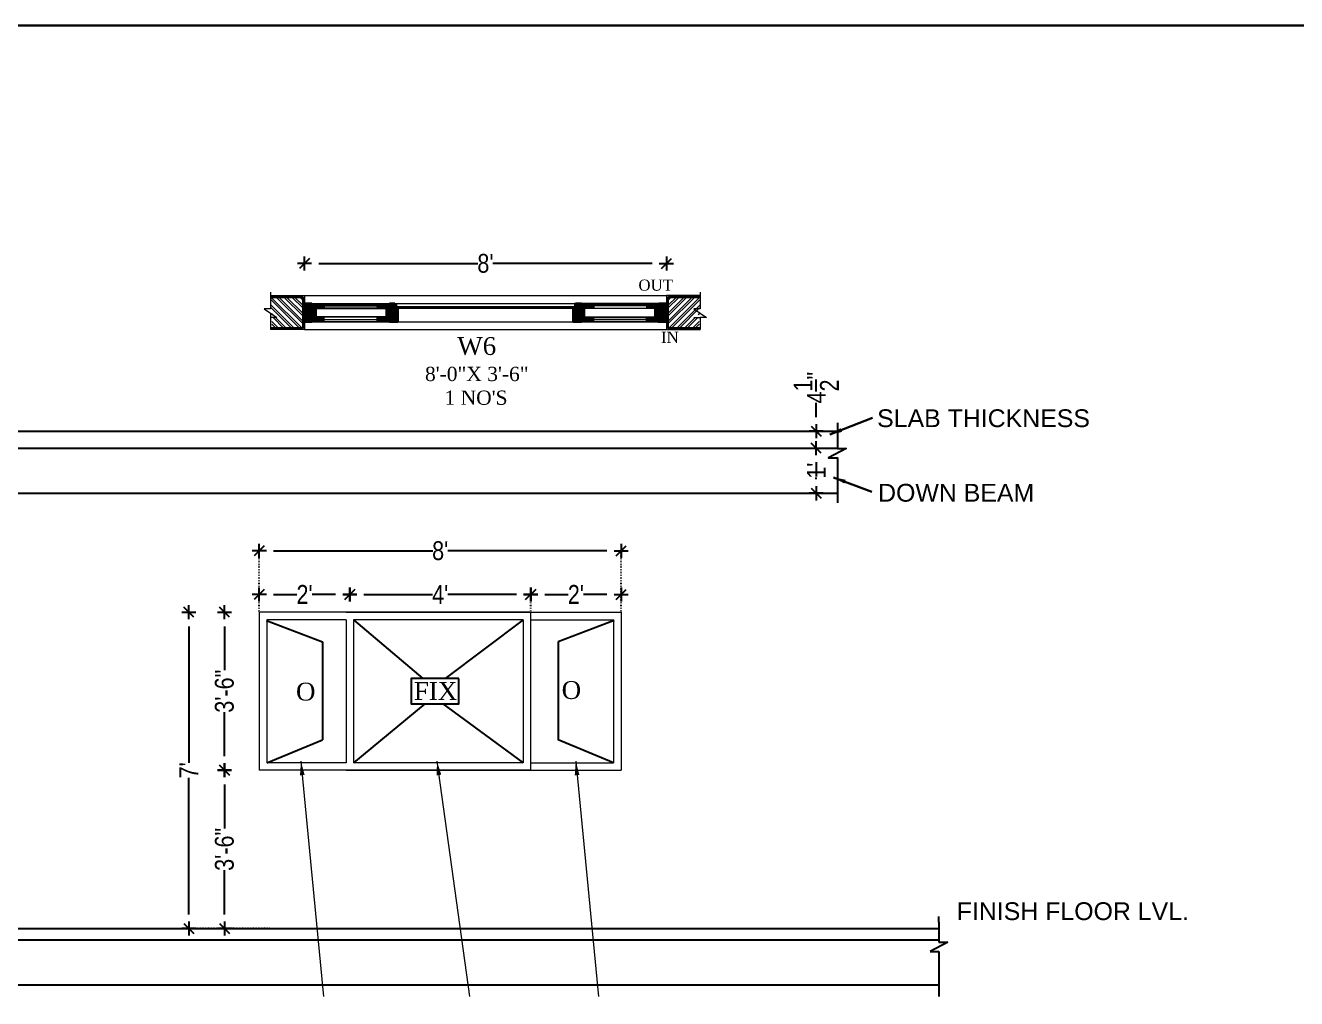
# Model space of a CAD drawing. Extents: x -454308 to 890911, y -14103 to 1343694.
# Drawn here: x 199358 to 199695.3, y 660776.1 to 661034.4 of the extents above; entities that cross this region are included whole.
import ezdxf
from ezdxf.lldxf.tags import DXFTag

# ---------------------------------------------------------------- set-up
doc = ezdxf.new("R2010")
doc.units = 0
doc.header["$MEASUREMENT"] = 0
doc.header["$PDMODE"] = 32
doc.linetypes.add('DOT2', pattern=[3.175, 0, -3.175])
for name, color, linetype, lineweight in [('A-Wall', 7, 'Continuous', 30), ('ar-DOOR-WOOD', 44, 'Continuous', 0), ('AR-TEXT', 163, 'Continuous', 9), ('dim.', 84, 'Continuous', 25), ('seal', 8, 'Continuous', 0), ('slab beam layout', 142, 'Continuous', 30), ('Text', 55, 'Continuous', 25), ('wall', 1, 'Continuous', 30), ('wall hatch', 253, 'Continuous', 13), ('windows', 255, 'Continuous', 0)]:
    doc.layers.add(name, color=color, linetype=linetype, lineweight=lineweight)
doc.styles.add('AA_03.50', font='ARIALN.TTF', dxfattribs={"height": 8})
doc.styles.add('AA_05.00', font='ARIALN.TTF', dxfattribs={"height": 5})
doc.styles.get("Standard").update_dxf_attribs({"font": 'stylu.ttf', "height": 7})
tags = doc.linetypes.add('DASHED2', pattern=[0.375, 0.25, -0.125]).pattern_tags.tags
tags[6:7] = [DXFTag(74, 4), DXFTag(75, 0), DXFTag(340, '0'), DXFTag(46, 1.0), DXFTag(50, 0.0), DXFTag(44, 0.0), DXFTag(45, 0.0)]
tags[4:5] = [DXFTag(74, 4), DXFTag(75, 0), DXFTag(340, '0'), DXFTag(46, 1.0), DXFTag(50, 0.0), DXFTag(44, 0.0), DXFTag(45, 0.0)]
doc.dimstyles.new('AA_03.50', dxfattribs={"dimtxt": 9, "dimasz": 3.25, "dimexe": 1.75, "dimexo": 3.375, "dimgap": 0.09, "dimtad": 0, "dimdec": 0, "dimzin": 3, "dimdsep": 46, "dimlunit": 4, "dimtxsty": 'AA_03.50', "dimblk": 'DOTSMALL', "dimcen": 0.09, "dimclre": 7, "dimadec": 0, "dimazin": 0, "dimtfac": 1, "dimtdec": 0, "dimtofl": 0, "dimtmove": 0, "dimatfit": 3, "dimfxl": 1, "dimtolj": 1, "dimtzin": 0, "dimlwd": -1, "dimarcsym": 0})
doc.dimstyles.new('AA_05.00', dxfattribs={"dimtxt": 5, "dimasz": 3.75, "dimexe": 0.18, "dimexo": 0.0625, "dimgap": 0.09, "dimtad": 0, "dimdec": 1, "dimzin": 0, "dimdsep": 46, "dimlunit": 4, "dimtxsty": 'AA_05.00', "dimblk": 'DIM ARROW', "dimcen": 0.09, "dimclrd": 9, "dimclre": 256, "dimadec": 0, "dimazin": 0, "dimtfac": 1, "dimtdec": 1, "dimtofl": 0, "dimtmove": 0, "dimatfit": 3, "dimfxl": 1, "dimtolj": 1, "dimtzin": 0, "dimlwd": -1, "dimarcsym": 0})
pattern_1 = [(135, (422846.4507, 665142.6206), (0.3479856207, 0.3479856207), []), (135, (422846.10273, 665142.6206), (0.3479856207, 0.3479856207), [0.6151574803, -0.1230314961, 0, -0.1230314961])]
pattern_2 = [(135, (422849.03935, 665142.6206), (0.3479856207, 0.3479856207), []), (135, (422848.69136, 665142.6206), (0.3479856207, 0.3479856207), [0.6151574803, -0.1230314961, 0, -0.1230314961])]
pattern_3 = [(45, (-23960.3953, 665142.6206), (-0.3479856207, 0.3479856207), []), (45, (-23960.0473, 665142.6206), (-0.3479856207, 0.3479856207), [0.6151574803, -0.1230314961, 0, -0.1230314961])]
pattern_4 = [(315, (-23960.3953, 656773.8043), (-0.3479856207, -0.3479856207), []), (315, (-23960.0473, 656773.8043), (-0.3479856207, -0.3479856207), [0.6151574803, -0.1230314961, 0, -0.1230314961])]
pattern_5 = [(225, (422849.03935, 656773.8043), (0.3479856207, -0.3479856207), []), (225, (422848.69136, 656773.8043), (0.3479856207, -0.3479856207), [0.6151574803, -0.1230314961, 0, -0.1230314961])]

# ---------------------------------------------------------------- blocks, each defined once
blk = doc.blocks.new('DIM ARROW')
at = {"color": 3, "ltscale": 0.1}
for p, q in [((-0.5, 0), (0.5, 0)), ((-0.354, -0.354), (0.354, 0.354)), ((0, 0.5), (0, -0.5))]:
    blk.add_line(p, q, dxfattribs=at)
blk = doc.blocks.new('*D292')
at = {"layer": 'DEFPOINTS', "color": 0, "lineweight": 30, "ltscale": 0.1, "transparency": 16777216}
for p in [(199410.81, 660836.75), (199410.81, 660836.75), (199422.81, 660794.75)]:
    blk.add_point(p, dxfattribs=at)
at = {"layer": 'dim.', "linetype": 'DOT2', "lineweight": -2, "ltscale": 0.1, "transparency": 16777216}
for p, q in [((199410.75, 660836.75), (199410.63, 660836.75)), ((199422.75, 660794.75), (199410.63, 660794.75))]:
    blk.add_line(p, q, dxfattribs=at)
at = {"layer": 'dim.', "color": 9, "ltscale": 0.1, "transparency": 16777216}
for p, q in [((199410.81, 660833), (199410.81, 660821.3)), ((199410.81, 660798.5), (199410.81, 660810.21))]:
    blk.add_line(p, q, dxfattribs=at)
at = {"layer": 'dim.', "color": 9, "ltscale": 0.1, "transparency": 16777216, "xscale": 3.75, "yscale": 3.75, "zscale": 3.75}
for p, rotation in [((199410.81, 660836.75), 90), ((199410.81, 660794.75), 270)]:
    blk.add_blockref('DIM ARROW', p, dxfattribs=dict(at, rotation=rotation))
at = {"layer": 'dim.', "color": 0, "ltscale": 0.1, "transparency": 16777216, "insert": (199410.81, 660815.75), "char_height": 5, "attachment_point": 5, "rotation": 90, "style": 'AA_05.00'}
blk.add_mtext('\\A1;3\'-6"', dxfattribs=at)
blk = doc.blocks.new('*D293')
at = {"layer": 'DEFPOINTS', "color": 0, "lineweight": 30, "ltscale": 0.1, "transparency": 16777216}
for p in [(199410.81, 660878.69), (199410.81, 660878.69), (199410.81, 660836.75)]:
    blk.add_point(p, dxfattribs=at)
at = {"layer": 'dim.', "linetype": 'DOT2', "lineweight": -2, "ltscale": 0.1, "transparency": 16777216}
for p, q in [((199410.75, 660878.69), (199410.63, 660878.69)), ((199410.75, 660836.75), (199410.63, 660836.75))]:
    blk.add_line(p, q, dxfattribs=at)
at = {"layer": 'dim.', "color": 9, "ltscale": 0.1, "transparency": 16777216}
for p, q in [((199410.81, 660874.94), (199410.81, 660863.27)), ((199410.81, 660840.5), (199410.81, 660852.18))]:
    blk.add_line(p, q, dxfattribs=at)
at = {"layer": 'dim.', "color": 9, "ltscale": 0.1, "transparency": 16777216, "xscale": 3.75, "yscale": 3.75, "zscale": 3.75}
for p, rotation in [((199410.81, 660878.69), 90), ((199410.81, 660836.75), 270)]:
    blk.add_blockref('DIM ARROW', p, dxfattribs=dict(at, rotation=rotation))
at = {"layer": 'dim.', "color": 0, "ltscale": 0.1, "transparency": 16777216, "insert": (199410.81, 660857.72), "char_height": 5, "attachment_point": 5, "rotation": 90, "style": 'AA_05.00'}
blk.add_mtext('\\A1;3\'-6"', dxfattribs=at)
blk = doc.blocks.new('*D294')
at = {"layer": 'DEFPOINTS', "color": 0, "lineweight": 30, "ltscale": 0.1, "transparency": 16777216}
for p in [(199420.07, 660883.41), (199444.07, 660883.41), (199444.07, 660883.41)]:
    blk.add_point(p, dxfattribs=at)
at = {"layer": 'dim.', "linetype": 'DOT2', "lineweight": -2, "ltscale": 0.1, "transparency": 16777216}
for p, q in [((199420.07, 660883.35), (199420.07, 660883.23)), ((199444.07, 660883.47), (199444.07, 660883.59))]:
    blk.add_line(p, q, dxfattribs=at)
at = {"layer": 'dim.', "color": 9, "ltscale": 0.1, "transparency": 16777216}
for p, q in [((199423.82, 660883.41), (199430.06, 660883.41)), ((199440.32, 660883.41), (199434.08, 660883.41))]:
    blk.add_line(p, q, dxfattribs=at)
at = {"layer": 'dim.', "color": 9, "ltscale": 0.1, "transparency": 16777216, "xscale": 3.75, "yscale": 3.75, "zscale": 3.75, "rotation": 180}
blk.add_blockref('DIM ARROW', (199420.07, 660883.41), dxfattribs=at)
at = {"layer": 'dim.', "color": 9, "ltscale": 0.1, "transparency": 16777216, "xscale": 3.75, "yscale": 3.75, "zscale": 3.75}
blk.add_blockref('DIM ARROW', (199444.07, 660883.41), dxfattribs=at)
at = {"layer": 'dim.', "color": 0, "ltscale": 0.1, "transparency": 16777216, "insert": (199432.07, 660883.41), "char_height": 5, "attachment_point": 5, "style": 'AA_05.00'}
blk.add_mtext("\\A1;2'", dxfattribs=at)
blk = doc.blocks.new('*D295')
at = {"layer": 'DEFPOINTS', "color": 0, "lineweight": 30, "ltscale": 0.1, "transparency": 16777216}
for p in [(199444.07, 660883.41), (199492.07, 660883.41), (199492.07, 660883.14)]:
    blk.add_point(p, dxfattribs=at)
at = {"layer": 'dim.', "linetype": 'DOT2', "lineweight": -2, "ltscale": 0.1, "transparency": 16777216}
for p, q in [((199444.07, 660883.47), (199444.07, 660883.59)), ((199492.07, 660883.2), (199492.07, 660883.59))]:
    blk.add_line(p, q, dxfattribs=at)
at = {"layer": 'dim.', "color": 9, "ltscale": 0.1, "transparency": 16777216}
for p, q in [((199447.82, 660883.41), (199466.01, 660883.41)), ((199488.32, 660883.41), (199470.13, 660883.41))]:
    blk.add_line(p, q, dxfattribs=at)
at = {"layer": 'dim.', "color": 9, "ltscale": 0.1, "transparency": 16777216, "xscale": 3.75, "yscale": 3.75, "zscale": 3.75, "rotation": 180}
blk.add_blockref('DIM ARROW', (199444.07, 660883.41), dxfattribs=at)
at = {"layer": 'dim.', "color": 9, "ltscale": 0.1, "transparency": 16777216, "xscale": 3.75, "yscale": 3.75, "zscale": 3.75}
blk.add_blockref('DIM ARROW', (199492.07, 660883.41), dxfattribs=at)
at = {"layer": 'dim.', "color": 0, "ltscale": 0.1, "transparency": 16777216, "insert": (199468.07, 660883.41), "char_height": 5, "attachment_point": 5, "style": 'AA_05.00'}
blk.add_mtext("\\A1;4'", dxfattribs=at)
blk = doc.blocks.new('*D296')
at = {"layer": 'DEFPOINTS', "color": 0, "lineweight": 30, "ltscale": 0.1, "transparency": 16777216}
for p in [(199401.37, 660878.69), (199401.37, 660794.75), (199413.37, 660794.75)]:
    blk.add_point(p, dxfattribs=at)
at = {"layer": 'dim.', "linetype": 'DOT2', "lineweight": -2, "ltscale": 0.1, "transparency": 16777216}
for p, q in [((199401.31, 660878.69), (199401.19, 660878.69)), ((199413.31, 660794.75), (199401.19, 660794.75))]:
    blk.add_line(p, q, dxfattribs=at)
at = {"layer": 'dim.', "color": 9, "ltscale": 0.1, "transparency": 16777216}
for p, q in [((199401.37, 660874.94), (199401.37, 660838.68)), ((199401.37, 660798.5), (199401.37, 660834.76))]:
    blk.add_line(p, q, dxfattribs=at)
at = {"layer": 'dim.', "color": 9, "ltscale": 0.1, "transparency": 16777216, "xscale": 3.75, "yscale": 3.75, "zscale": 3.75}
for p, rotation in [((199401.37, 660878.69), 90), ((199401.37, 660794.75), 270)]:
    blk.add_blockref('DIM ARROW', p, dxfattribs=dict(at, rotation=rotation))
at = {"layer": 'dim.', "color": 0, "ltscale": 0.1, "transparency": 16777216, "insert": (199401.37, 660836.72), "char_height": 5, "attachment_point": 5, "rotation": 90, "style": 'AA_05.00'}
blk.add_mtext("\\A1;7'", dxfattribs=at)
blk = doc.blocks.new('*D297')
at = {"layer": 'DEFPOINTS', "color": 0, "lineweight": 30, "ltscale": 0.1, "transparency": 16777216}
for p in [(199432.07, 660971.26), (199528.07, 660971.26), (199528.07, 660971.26)]:
    blk.add_point(p, dxfattribs=at)
at = {"layer": 'dim.', "linetype": 'DOT2', "lineweight": -2, "ltscale": 0.1, "transparency": 16777216}
for p, q in [((199432.07, 660971.32), (199432.07, 660971.44)), ((199528.07, 660971.32), (199528.07, 660971.44))]:
    blk.add_line(p, q, dxfattribs=at)
at = {"layer": 'dim.', "color": 9, "ltscale": 0.1, "transparency": 16777216}
for p, q in [((199435.82, 660971.26), (199478.09, 660971.26)), ((199524.32, 660971.26), (199482.05, 660971.26))]:
    blk.add_line(p, q, dxfattribs=at)
at = {"layer": 'dim.', "color": 9, "ltscale": 0.1, "transparency": 16777216, "xscale": 3.75, "yscale": 3.75, "zscale": 3.75, "rotation": 180}
blk.add_blockref('DIM ARROW', (199432.07, 660971.26), dxfattribs=at)
at = {"layer": 'dim.', "color": 9, "ltscale": 0.1, "transparency": 16777216, "xscale": 3.75, "yscale": 3.75, "zscale": 3.75}
blk.add_blockref('DIM ARROW', (199528.07, 660971.26), dxfattribs=at)
at = {"layer": 'dim.', "color": 0, "ltscale": 0.1, "transparency": 16777216, "insert": (199480.07, 660971.26), "char_height": 5, "attachment_point": 5, "style": 'AA_05.00'}
blk.add_mtext("\\A1;8'", dxfattribs=at)
blk = doc.blocks.new('*D298')
at = {"layer": 'DEFPOINTS', "color": 0, "lineweight": 30, "ltscale": 0.1, "transparency": 16777216}
for p in [(199516.07, 660895), (199420.07, 660878.69), (199516.07, 660878.69)]:
    blk.add_point(p, dxfattribs=at)
at = {"layer": 'dim.', "linetype": 'DOT2', "lineweight": -2, "ltscale": 0.1, "transparency": 16777216}
for p, q in [((199420.07, 660878.75), (199420.07, 660895.18)), ((199516.07, 660878.75), (199516.07, 660895.18))]:
    blk.add_line(p, q, dxfattribs=at)
at = {"layer": 'dim.', "color": 9, "ltscale": 0.1, "transparency": 16777216}
for p, q in [((199423.82, 660895), (199466.09, 660895)), ((199512.32, 660895), (199470.05, 660895))]:
    blk.add_line(p, q, dxfattribs=at)
at = {"layer": 'dim.', "color": 9, "ltscale": 0.1, "transparency": 16777216, "xscale": 3.75, "yscale": 3.75, "zscale": 3.75, "rotation": 180}
blk.add_blockref('DIM ARROW', (199420.07, 660895), dxfattribs=at)
at = {"layer": 'dim.', "color": 9, "ltscale": 0.1, "transparency": 16777216, "xscale": 3.75, "yscale": 3.75, "zscale": 3.75}
blk.add_blockref('DIM ARROW', (199516.07, 660895), dxfattribs=at)
at = {"layer": 'dim.', "color": 0, "ltscale": 0.1, "transparency": 16777216, "insert": (199468.07, 660895), "char_height": 5, "attachment_point": 5, "style": 'AA_05.00'}
blk.add_mtext("\\A1;8'", dxfattribs=at)
blk = doc.blocks.new('*D299')
at = {"layer": 'DEFPOINTS', "color": 0, "lineweight": 30, "ltscale": 0.1, "transparency": 16777216}
for p in [(199516.07, 660883.41), (199492.07, 660878.69), (199516.07, 660878.69)]:
    blk.add_point(p, dxfattribs=at)
at = {"layer": 'dim.', "linetype": 'DOT2', "lineweight": -2, "ltscale": 0.1, "transparency": 16777216}
for p, q in [((199492.07, 660878.75), (199492.07, 660883.59)), ((199516.07, 660878.75), (199516.07, 660883.59))]:
    blk.add_line(p, q, dxfattribs=at)
at = {"layer": 'dim.', "color": 9, "ltscale": 0.1, "transparency": 16777216}
for p, q in [((199495.82, 660883.41), (199502.06, 660883.41)), ((199512.32, 660883.41), (199506.08, 660883.41))]:
    blk.add_line(p, q, dxfattribs=at)
at = {"layer": 'dim.', "color": 9, "ltscale": 0.1, "transparency": 16777216, "xscale": 3.75, "yscale": 3.75, "zscale": 3.75, "rotation": 180}
blk.add_blockref('DIM ARROW', (199492.07, 660883.41), dxfattribs=at)
at = {"layer": 'dim.', "color": 9, "ltscale": 0.1, "transparency": 16777216, "xscale": 3.75, "yscale": 3.75, "zscale": 3.75}
blk.add_blockref('DIM ARROW', (199516.07, 660883.41), dxfattribs=at)
at = {"layer": 'dim.', "color": 0, "ltscale": 0.1, "transparency": 16777216, "insert": (199504.07, 660883.41), "char_height": 5, "attachment_point": 5, "style": 'AA_05.00'}
blk.add_mtext("\\A1;2'", dxfattribs=at)
blk = doc.blocks.new('*D342')
at = {"layer": 'DEFPOINTS', "color": 0, "lineweight": 30, "ltscale": 0.1, "transparency": 16777216}
for p in [(199566.03, 660922.25), (199566.03, 660910.25), (199567.85, 660910.25)]:
    blk.add_point(p, dxfattribs=at)
at = {"layer": 'dim.', "linetype": 'DOT2', "lineweight": -2, "ltscale": 0.1, "transparency": 16777216}
for p, q in [((199566.09, 660922.25), (199568.03, 660922.25)), ((199566.09, 660910.25), (199568.03, 660910.25))]:
    blk.add_line(p, q, dxfattribs=at)
at = {"layer": 'dim.', "color": 9, "ltscale": 0.1, "transparency": 16777216}
for p, q in [((199567.85, 660918.5), (199567.85, 660918.04)), ((199567.85, 660914), (199567.85, 660914.47))]:
    blk.add_line(p, q, dxfattribs=at)
at = {"layer": 'dim.', "color": 9, "ltscale": 0.1, "transparency": 16777216, "xscale": 3.75, "yscale": 3.75, "zscale": 3.75}
for p, rotation in [((199567.85, 660922.25), 90), ((199567.85, 660910.25), 270)]:
    blk.add_blockref('DIM ARROW', p, dxfattribs=dict(at, rotation=rotation))
at = {"layer": 'dim.', "color": 0, "ltscale": 0.1, "transparency": 16777216, "insert": (199567.85, 660916.25), "char_height": 5, "attachment_point": 5, "rotation": 90, "style": 'AA_05.00'}
blk.add_mtext("\\A1;1'", dxfattribs=at)
blk = doc.blocks.new('*D343')
at = {"layer": 'DEFPOINTS', "color": 0, "lineweight": 30, "ltscale": 0.1, "transparency": 16777216}
for p in [(199564.92, 660926.75), (199567.85, 660926.75), (199564.92, 660922.25)]:
    blk.add_point(p, dxfattribs=at)
at = {"layer": 'dim.', "color": 9, "ltscale": 0.1, "transparency": 16777216}
for p, q in [((199567.85, 660930.5), (199567.85, 660934.25)), ((199567.85, 660918.5), (199567.85, 660914.75))]:
    blk.add_line(p, q, dxfattribs=at)
at = {"layer": 'dim.', "linetype": 'DOT2', "lineweight": -2, "ltscale": 0.1, "transparency": 16777216}
for p, q in [((199564.99, 660926.75), (199568.03, 660926.75)), ((199564.99, 660922.25), (199568.03, 660922.25))]:
    blk.add_line(p, q, dxfattribs=at)
at = {"layer": 'dim.', "color": 9, "ltscale": 0.1, "transparency": 16777216, "xscale": 3.75, "yscale": 3.75, "zscale": 3.75}
for p, rotation in [((199567.85, 660926.75), 270), ((199567.85, 660922.25), 90)]:
    blk.add_blockref('DIM ARROW', p, dxfattribs=dict(at, rotation=rotation))
at = {"layer": 'dim.', "color": 0, "ltscale": 0.1, "transparency": 16777216, "insert": (199567.85, 660938.29), "char_height": 5, "attachment_point": 5, "rotation": 90, "style": 'AA_05.00'}
blk.add_mtext('\\A1;4{\\H1.000000x;\\S1/2;}"', dxfattribs=at)
blk = doc.blocks.new('_DotSmall')
at = {"color": 0, "linetype": 'ByBlock', "const_width": 0.5}
blk.add_lwpolyline([(-0.0625, 0, 1), (0.0625, 0, 1)], format="xyb", close=True, dxfattribs=at)

msp = doc.modelspace()

# ---------------------------------------------------------------- hatches: boundary and pattern name
at = {"layer": 'ar-DOOR-WOOD'}
h = msp.add_hatch(dxfattribs=at)
h.set_pattern_fill('ANSI35', color=256, scale=1.968504, angle=180, style=0)
h.set_pattern_definition(pattern_1)
h.paths.add_polyline_path([(199432.073, 660955.752), (199434.041, 660955.752), (199434.041, 660957.13), (199435.026, 660957.13), (199435.026, 660959.295), (199434.041, 660959.295), (199434.041, 660960.673), (199432.073, 660960.673)])
h = msp.add_hatch(dxfattribs=at)
h.set_pattern_fill('ANSI35', color=256, scale=1.968504, style=0)
h.set_pattern_definition(pattern_3)
h.paths.add_polyline_path([(199434.356, 660960.575), (199434.356, 660959.433), (199437.309, 660959.433), (199437.309, 660960.004), (199437.309, 660960.24), (199437.309, 660960.575)])
h = msp.add_hatch(dxfattribs=at)
h.set_pattern_fill('ANSI35', color=256, scale=1.968504, angle=180, style=0)
h.set_pattern_definition(pattern_2)
h.paths.add_polyline_path([(199454.288, 660960.575), (199454.288, 660959.433), (199451.335, 660959.433), (199451.335, 660960.004), (199451.335, 660960.24), (199451.335, 660960.575)])
h = msp.add_hatch(dxfattribs=at)
h.set_pattern_fill('ANSI35', color=256, scale=1.968504, angle=180, style=0)
h.set_pattern_definition(pattern_2)
h.paths.add_polyline_path([(199454.603, 660959.295), (199453.855, 660959.295), (199453.855, 660957.13), (199454.603, 660957.13), (199454.603, 660955.752), (199456.807, 660955.752), (199456.807, 660959.295), (199456.807, 660959.295), (199456.059, 660959.295), (199456.059, 660959.571), (199456.059, 660960.673), (199454.603, 660960.673)])
h = msp.add_hatch(dxfattribs=at)
h.set_pattern_fill('ANSI35', color=256, scale=1.968504, angle=180, style=0)
h.set_pattern_definition(pattern_2)
h.paths.add_polyline_path([(199505.54, 660959.295), (199506.288, 660959.295), (199506.288, 660957.13), (199505.54, 660957.13), (199505.54, 660955.752), (199503.335, 660955.752), (199503.335, 660959.295), (199503.335, 660959.295), (199504.083, 660959.295), (199504.083, 660959.571), (199504.083, 660960.673), (199505.54, 660960.673)])
h = msp.add_hatch(dxfattribs=at)
h.set_pattern_fill('ANSI35', color=256, scale=1.968504, angle=180, style=0)
h.set_pattern_definition(pattern_2)
h.paths.add_polyline_path([(199505.855, 660960.575), (199505.855, 660959.433), (199508.807, 660959.433), (199508.807, 660960.004), (199508.807, 660960.24), (199508.807, 660960.575)])
h = msp.add_hatch(dxfattribs=at)
h.set_pattern_fill('ANSI35', color=256, scale=1.968504, style=0)
h.set_pattern_definition(pattern_3)
h.paths.add_polyline_path([(199525.786, 660960.575), (199525.786, 660959.433), (199522.833, 660959.433), (199522.833, 660960.004), (199522.833, 660960.24), (199522.833, 660960.575)])
h = msp.add_hatch(dxfattribs=at)
h.set_pattern_fill('ANSI35', color=256, scale=1.968504, angle=180, style=0)
h.set_pattern_definition(pattern_1)
h.paths.add_polyline_path([(199528.069, 660955.752), (199526.101, 660955.752), (199526.101, 660957.13), (199525.116, 660957.13), (199525.116, 660959.295), (199526.101, 660959.295), (199526.101, 660960.673), (199528.069, 660960.673)])
h = msp.add_hatch(dxfattribs=at)
h.set_pattern_fill('ANSI35', color=256, scale=1.968504, style=0)
h.set_pattern_definition(pattern_4)
h.paths.add_polyline_path([(199434.356, 660955.85), (199434.356, 660956.992), (199437.309, 660956.992), (199437.309, 660956.421), (199437.309, 660956.185), (199437.309, 660955.85)])
h = msp.add_hatch(dxfattribs=at)
h.set_pattern_fill('ANSI35', color=256, scale=1.968504, angle=180, style=0)
h.set_pattern_definition(pattern_5)
h.paths.add_polyline_path([(199454.288, 660955.85), (199454.288, 660956.992), (199451.335, 660956.992), (199451.335, 660956.421), (199451.335, 660956.185), (199451.335, 660955.85)])
h = msp.add_hatch(dxfattribs=at)
h.set_pattern_fill('ANSI35', color=256, scale=1.968504, angle=180, style=0)
h.set_pattern_definition(pattern_5)
h.paths.add_polyline_path([(199505.855, 660955.85), (199505.855, 660956.992), (199508.807, 660956.992), (199508.807, 660956.421), (199508.807, 660956.185), (199508.807, 660955.85)])
h = msp.add_hatch(dxfattribs=at)
h.set_pattern_fill('ANSI35', color=256, scale=1.968504, style=0)
h.set_pattern_definition(pattern_4)
h.paths.add_polyline_path([(199525.786, 660955.85), (199525.786, 660956.992), (199522.833, 660956.992), (199522.833, 660956.421), (199522.833, 660956.185), (199522.833, 660955.85)])
at = {"layer": 'wall hatch'}
h = msp.add_hatch(dxfattribs=at)
h.set_pattern_fill('ANSI32', color=256, scale=3.937008, style=0)
h.set_pattern_definition([(135, (424302.0406, 665144.2741), (1.043956862, 1.043956862), []), (135, (424301.3446, 665144.2741), (1.043956862, 1.043956862), [])])
h.paths.add_polyline_path([(199424.756, 660956.903), (199423.304, 660957.901), (199423.148, 660962.346), (199431.679, 660962.346), (199431.679, 660954.079), (199423.438, 660954.079), (199423.339, 660956.903), (199423.861, 660956.903)])
h = msp.add_hatch(dxfattribs=at)
h.set_pattern_fill('ANSI32', color=256, scale=3.937008, style=0)
h.set_pattern_definition([(45, (-25341.8984, 665144.2741), (-1.043956862, 1.043956862), []), (45, (-25341.2024, 665144.2741), (-1.043956862, 1.043956862), [])])
h.paths.add_polyline_path([(199535.386, 660956.903), (199536.838, 660957.901), (199536.995, 660962.346), (199528.463, 660962.346), (199528.463, 660954.079), (199536.704, 660954.079), (199536.803, 660956.903), (199536.281, 660956.903)])

# ---------------------------------------------------------------- linework, layer by layer
at = {"layer": 'A-Wall'}
msp.add_lwpolyline([(198263.796, 661034.439), (199886.687, 661034.439), (199886.687, 660360.657), (198263.796, 660360.657)], close=True, dxfattribs=at)
at = {"layer": 'ar-DOOR-WOOD'}
for p, q in [((199434.041, 660960.673), (199454.603, 660960.673)), ((199435.026, 660959.295), (199453.855, 660959.295)), ((199456.059, 660960.673), (199527.341, 660960.673)), ((199525.864, 660959.295), (199456.807, 660959.295)), ((199526.101, 660960.673), (199505.54, 660960.673)), ((199525.116, 660959.295), (199506.288, 660959.295)), ((199434.041, 660955.752), (199454.603, 660955.752)), ((199453.855, 660957.13), (199435.026, 660957.13)), ((199437.309, 660956.421), (199451.335, 660956.421)), ((199456.807, 660955.752), (199525.864, 660955.752)), ((199526.101, 660955.752), (199505.54, 660955.752)), ((199506.288, 660957.13), (199525.116, 660957.13)), ((199522.833, 660956.421), (199508.807, 660956.421)), ((199443.073, 660878.691), (199443.073, 660878.673))]:
    msp.add_line(p, q, dxfattribs=at)
at = {"layer": 'ar-DOOR-WOOD', "color": 4}
for p, q in [((199437.309, 660960.24), (199451.335, 660960.24)), ((199437.309, 660960.004), (199451.335, 660960.004)), ((199456.059, 660959.571), (199504.083, 660959.571)), ((199456.467, 660959.807), (199504.083, 660959.807)), ((199522.833, 660960.24), (199508.807, 660960.24)), ((199522.833, 660960.004), (199508.807, 660960.004))]:
    msp.add_line(p, q, dxfattribs=at)
at = {"layer": 'seal', "lineweight": 5}
for p, q in [((199432.073, 660962.74), (199528.069, 660962.74)), ((199432.073, 660953.685), (199528.069, 660953.685))]:
    msp.add_line(p, q, dxfattribs=at)
at = {"layer": 'seal', "lineweight": 25, "ltscale": 0.005}
for p, q in [((199062.802, 660926.753), (199573.462, 660926.753)), ((199062.802, 660922.253), (199573.462, 660922.253)), ((199062.802, 660910.253), (199573.462, 660910.253)), ((199062.35, 660794.753), (199600.402, 660794.753))]:
    msp.add_line(p, q, dxfattribs=at)
at = {"layer": 'slab beam layout', "lineweight": 25, "ltscale": 0.005}
msp.add_line((199062.35, 660791.753), (199600.402, 660791.753), dxfattribs=at)
at = {"layer": 'Text', "linetype": 'DASHED2', "lineweight": -2, "ltscale": 5}
for p, q in [((199421.94, 660876.525), (199436.818, 660870.818)), ((199445.073, 660876.691), (199463.419, 660861.06)), ((199490.069, 660876.691), (199469.355, 660861.06)), ((199514.202, 660876.525), (199499.324, 660870.818)), ((199436.818, 660870.818), (199436.818, 660844.828)), ((199499.324, 660870.818), (199499.324, 660844.828)), ((199463.994, 660854.378), (199445.073, 660838.753)), ((199468.78, 660854.378), (199490.069, 660838.753)), ((199422.073, 660838.753), (199436.818, 660844.828)), ((199514.069, 660838.753), (199499.324, 660844.828))]:
    msp.add_line(p, q, dxfattribs=at)
msp.add_lwpolyline([(199473.014, 660861.06), (199460.398, 660861.06), (199460.398, 660854.378), (199473.014, 660854.378)], close=True, dxfattribs=at)
at = {"layer": 'wall', "lineweight": 5}
for p, q in [((199423.077, 660963.643), (199423.077, 660959.21)), ((199423.077, 660962.74), (199432.073, 660962.74)), ((199432.073, 660962.74), (199432.073, 660953.685)), ((199537.065, 660962.74), (199528.069, 660962.74)), ((199528.069, 660962.74), (199528.069, 660953.685)), ((199528.069, 660962.74), (199528.069, 660953.685)), ((199537.065, 660963.643), (199537.065, 660959.21)), ((199423.077, 660959.21), (199421.398, 660959.21)), ((199421.398, 660959.21), (199424.756, 660956.903)), ((199434.356, 660960.575), (199454.288, 660960.575)), ((199434.356, 660960.575), (199434.356, 660959.433)), ((199454.288, 660959.433), (199434.356, 660959.433)), ((199437.309, 660960.575), (199437.309, 660959.433)), ((199451.335, 660960.575), (199451.335, 660959.433)), ((199454.288, 660960.575), (199454.288, 660959.433)), ((199525.786, 660960.575), (199505.855, 660960.575)), ((199505.855, 660960.575), (199505.855, 660959.433)), ((199505.855, 660959.433), (199525.786, 660959.433)), ((199508.807, 660960.575), (199508.807, 660959.433)), ((199522.833, 660960.575), (199522.833, 660959.433)), ((199525.786, 660960.575), (199525.786, 660959.433)), ((199537.065, 660959.21), (199535.386, 660959.21)), ((199535.386, 660959.21), (199538.744, 660956.903)), ((199423.077, 660957.91), (199423.077, 660953.685)), ((199424.756, 660956.903), (199423.077, 660956.903)), ((199454.288, 660956.992), (199434.356, 660956.992)), ((199434.356, 660955.85), (199434.356, 660956.992)), ((199434.356, 660955.85), (199454.288, 660955.85)), ((199437.309, 660955.85), (199437.309, 660956.992)), ((199451.335, 660955.85), (199451.335, 660956.992)), ((199454.288, 660955.85), (199454.288, 660956.992)), ((199505.855, 660956.992), (199525.786, 660956.992)), ((199505.855, 660955.85), (199505.855, 660956.992)), ((199525.786, 660955.85), (199505.855, 660955.85)), ((199508.807, 660955.85), (199508.807, 660956.992)), ((199522.833, 660955.85), (199522.833, 660956.992)), ((199525.786, 660955.85), (199525.786, 660956.992)), ((199535.386, 660956.903), (199537.065, 660956.903)), ((199537.065, 660956.903), (199537.065, 660953.685)), ((199538.744, 660956.903), (199537.065, 660956.903)), ((199432.073, 660953.685), (199423.077, 660953.685)), ((199528.069, 660953.685), (199537.065, 660953.685))]:
    msp.add_line(p, q, dxfattribs=at)
at = {"layer": 'wall'}
for p, q in [((199423.077, 660962.346), (199431.679, 660962.346)), ((199431.679, 660954.079), (199431.679, 660962.346)), ((199537.065, 660962.346), (199528.463, 660962.346)), ((199528.463, 660954.079), (199528.463, 660962.346)), ((199432.073, 660960.673), (199434.041, 660960.673)), ((199432.073, 660960.673), (199432.073, 660955.752)), ((199434.041, 660960.673), (199434.041, 660959.295)), ((199434.041, 660959.295), (199435.026, 660959.295)), ((199435.026, 660959.295), (199435.026, 660957.13)), ((199453.855, 660959.295), (199453.855, 660957.13)), ((199453.855, 660959.295), (199454.603, 660959.295)), ((199454.603, 660960.673), (199456.059, 660960.673)), ((199454.603, 660960.673), (199454.603, 660959.295)), ((199456.059, 660960.673), (199456.059, 660959.295)), ((199456.059, 660959.295), (199456.807, 660959.295)), ((199456.807, 660959.295), (199456.807, 660955.752)), ((199503.335, 660959.295), (199503.335, 660955.752)), ((199504.083, 660959.295), (199503.335, 660959.295)), ((199505.54, 660960.673), (199504.083, 660960.673)), ((199504.083, 660960.673), (199504.083, 660959.295)), ((199505.54, 660960.673), (199505.54, 660959.295)), ((199506.288, 660959.295), (199505.54, 660959.295)), ((199506.288, 660959.295), (199506.288, 660957.13)), ((199525.116, 660959.295), (199525.116, 660957.13)), ((199526.101, 660959.295), (199525.116, 660959.295)), ((199526.612, 660959.295), (199525.864, 660959.295)), ((199528.069, 660960.673), (199526.101, 660960.673)), ((199526.101, 660960.673), (199526.101, 660959.295)), ((199528.069, 660960.673), (199526.612, 660960.673)), ((199526.612, 660960.673), (199526.612, 660959.295)), ((199528.069, 660960.673), (199528.069, 660955.752)), ((199528.069, 660960.673), (199528.069, 660955.752)), ((199528.069, 660960.673), (199528.069, 660955.752)), ((199432.073, 660955.752), (199434.041, 660955.752)), ((199434.041, 660957.13), (199435.026, 660957.13)), ((199434.041, 660957.13), (199434.041, 660955.752)), ((199453.855, 660957.13), (199454.603, 660957.13)), ((199454.603, 660957.13), (199454.603, 660955.752)), ((199454.603, 660955.752), (199456.807, 660955.752)), ((199505.54, 660955.752), (199503.335, 660955.752)), ((199506.288, 660957.13), (199505.54, 660957.13)), ((199505.54, 660957.13), (199505.54, 660955.752)), ((199526.101, 660957.13), (199525.116, 660957.13)), ((199528.069, 660955.752), (199525.864, 660955.752)), ((199526.101, 660957.13), (199526.101, 660955.752)), ((199528.069, 660955.752), (199526.101, 660955.752)), ((199431.679, 660954.079), (199423.077, 660954.079)), ((199528.463, 660954.079), (199537.065, 660954.079))]:
    msp.add_line(p, q, dxfattribs=at)
at = {"layer": 'wall', "lineweight": 25, "ltscale": 0.005}
for p, q in [((199600.402, 660796.404), (199600.402, 660797.96)), ((199600.402, 660796.404), (199600.402, 660791.103)), ((199602.749, 660791.103), (199598.055, 660788.627)), ((199600.402, 660791.103), (199602.749, 660791.103)), ((199600.402, 660791.103), (199602.749, 660791.103)), ((199598.055, 660788.627), (199600.402, 660788.627)), ((199600.402, 660788.627), (199600.402, 660781.404)), ((199600.402, 660781.404), (199600.402, 660776.736)), ((199062.35, 660779.753), (199600.402, 660779.753))]:
    msp.add_line(p, q, dxfattribs=at)
at = {"layer": 'wall', "lineweight": 5}
for points in [[(199456.177, 660960.673), (199456.467, 660960.673), (199456.467, 660959.807), (199456.177, 660959.807)], [(199503.965, 660960.673), (199503.676, 660960.673), (199503.676, 660959.807), (199503.965, 660959.807)]]:
    msp.add_lwpolyline(points, close=True, dxfattribs=at)
at = {"layer": 'wall', "lineweight": 25, "ltscale": 0.005}
msp.add_lwpolyline([(199573.462, 660928.96), (199573.462, 660922.103), (199575.809, 660922.103), (199571.115, 660919.627), (199573.462, 660919.627), (199573.462, 660907.736)], dxfattribs=at)
at = {"layer": 'windows'}
for p, q in [((199492.069, 660878.691), (199420.073, 660878.691)), ((199420.073, 660878.691), (199420.073, 660836.753)), ((199443.073, 660878.691), (199516.069, 660878.691)), ((199492.069, 660878.691), (199492.069, 660836.753)), ((199516.069, 660878.691), (199516.069, 660836.753)), ((199443.073, 660876.691), (199422.073, 660876.691)), ((199422.073, 660876.691), (199422.073, 660838.753)), ((199443.073, 660876.691), (199443.073, 660838.753)), ((199490.069, 660876.691), (199445.073, 660876.691)), ((199445.073, 660876.691), (199445.073, 660838.753)), ((199490.069, 660876.691), (199490.069, 660838.753)), ((199492.069, 660876.691), (199514.069, 660876.691)), ((199514.069, 660876.691), (199514.069, 660838.753)), ((199443.073, 660838.753), (199422.073, 660838.753)), ((199490.069, 660838.753), (199445.073, 660838.753)), ((199492.069, 660838.753), (199514.069, 660838.753)), ((199492.069, 660836.753), (199420.073, 660836.753)), ((199443.073, 660836.753), (199516.069, 660836.753))]:
    msp.add_line(p, q, dxfattribs=at)

# ---------------------------------------------------------------- texts
at = {"layer": 'AR-TEXT', "char_height": 4.72441, "attachment_point": 1}
for s, insert, width in [('\\pi9.9652;{\\fTimes New Roman|b0|i0|c0|p18;W6\\P\\pi1.382;\\H0.8x;8\'-0"X 3\'-6"\\P\\pi6.5608;1 NO\'S}', (199462.645, 660951.698, -19463.007), 33.9588), ('\\pi6.489;{\\fArial|b0|i0|c0|p34;SLAB THICKNESS}', (199577.512, 660932.543), 73.47674), ('\\pi6.489;{\\fArial|b0|i0|c0|p34;DOWN BEAM}', (199577.772, 660912.759), 73.47674), ('\\pi157.44;{\\fArial|b0|i0|c0|p34;FINISH FLOOR LVL.}', (199447.692, 660801.7), 375.38798)]:
    msp.add_mtext(s, dxfattribs=dict(at, insert=insert, width=width))
at = {"layer": 'Text', "char_height": 5.90551, "width": 1.43341, "attachment_point": 3}
for s, insert in [('{\\fTimes New Roman|b0|i0|c0|p18;\\H0.5x;OUT}', (199529.828, 660966.979)), ('{\\fTimes New Roman|b0|i0|c0|p18;\\H0.5x;IN}', (199531.359, 660953.122))]:
    msp.add_mtext(s, dxfattribs=dict(at, insert=insert))
at = {"layer": 'Text', "ltscale": 5, "char_height": 4.73426, "width": 5.48709}
for s, insert, attachment_point in [('\\A1;{\\fTimes New Roman|b0|i0|c0|p18;O}', (199434.966, 660855.18), 9), ('\\A1;{\\fTimes New Roman|b0|i0|c0|p18;FIX}', (199461.074, 660855.408), 7)]:
    msp.add_mtext(s, dxfattribs=dict(at, insert=insert, attachment_point=attachment_point))
at = {"layer": 'Text', "ltscale": 5, "extrusion": (0, 0, -1), "insert": (199500.292, 660855.591), "char_height": 4.73426, "width": 5.48709, "attachment_point": 9, "text_direction": (-1, 0, 0)}
msp.add_mtext('\\A1;{\\fTimes New Roman|b0|i0|c0|p18;O}', dxfattribs=at)

# ---------------------------------------------------------------- dimensions: what is measured, and where the dimension line sits
at = {"layer": 'dim.', "ltscale": 0.1}
dim = msp.add_linear_dim(base=(199528.069, 660971.259), p1=(199432.073, 660971.259), p2=(199528.069, 660971.259), dimstyle='AA_05.00', dxfattribs=at)
dim.commit()
dim.dimension.update_dxf_attribs({"geometry": '*D297', "text_midpoint": (199480.071, 660971.259)})
for base, p1, p2, picture, middle in [((199567.851, 660926.753), (199564.924, 660922.253), (199564.924, 660926.753), '*D343', (199567.851, 660938.288)), ((199567.851, 660910.253), (199566.031, 660922.253), (199566.031, 660910.253), '*D342', (199567.851, 660916.253)), ((199401.374, 660794.753), (199401.374, 660878.691), (199413.374, 660794.753), '*D296', (199401.374, 660836.722)), ((199410.814, 660878.691), (199410.814, 660836.753), (199410.814, 660878.691), '*D293', (199410.814, 660857.722)), ((199410.814, 660836.753), (199422.814, 660794.753), (199410.814, 660836.753), '*D292', (199410.814, 660815.753))]:
    dim = msp.add_linear_dim(base=base, p1=p1, p2=p2, angle=90, dimstyle='AA_05.00', dxfattribs=at)
    dim.commit()
    dim.dimension.update_dxf_attribs({"geometry": picture, "text_midpoint": middle})
for base, p1, p2, picture, middle in [((199516.069, 660894.996), (199420.073, 660878.691), (199516.069, 660878.691), '*D298', (199468.071, 660894.996)), ((199444.073, 660883.412), (199420.073, 660883.412), (199444.073, 660883.412), '*D294', (199432.073, 660883.412)), ((199492.069, 660883.412), (199444.073, 660883.412), (199492.069, 660883.141), '*D295', (199468.071, 660883.412)), ((199516.069, 660883.412), (199492.069, 660878.691), (199516.069, 660878.691), '*D299', (199504.069, 660883.412))]:
    dim = msp.add_linear_dim(base=base, p1=p1, p2=p2, dimstyle='AA_05.00', override={"dimtmove": 1}, dxfattribs=at)
    dim.commit()
    dim.dimension.update_dxf_attribs({"geometry": picture, "text_midpoint": middle})

# ---------------------------------------------------------------- leaders
at = {"layer": 'A-Wall'}
for points in [[(199571.488, 660925.842), (199582.756, 660930.293)], [(199572.434, 660914.478), (199582.616, 660910.662)]]:
    msp.add_leader(points, dimstyle='AA_03.50', override={"dimtxt": 8, "dimgap": 0.09, "dimtad": 0, "dimdec": 1, "dimtdec": 1, "dimfxl": 0.1}, dxfattribs=at)
at = {"layer": 'windows', "linetype": 'DASHED2', "lineweight": -2, "ltscale": 5}
for points in [[(199431.115, 660839.189), (199437.115, 660776.69)], [(199467.213, 660839.189), (199475.882, 660776.69)], [(199504.027, 660839.189), (199510.027, 660776.69)]]:
    msp.add_leader(points, dimstyle='AA_05.00', override={"dimgap": 0.09, "dimtad": 0}, dxfattribs=at)

doc.saveas('drawing.dxf')
